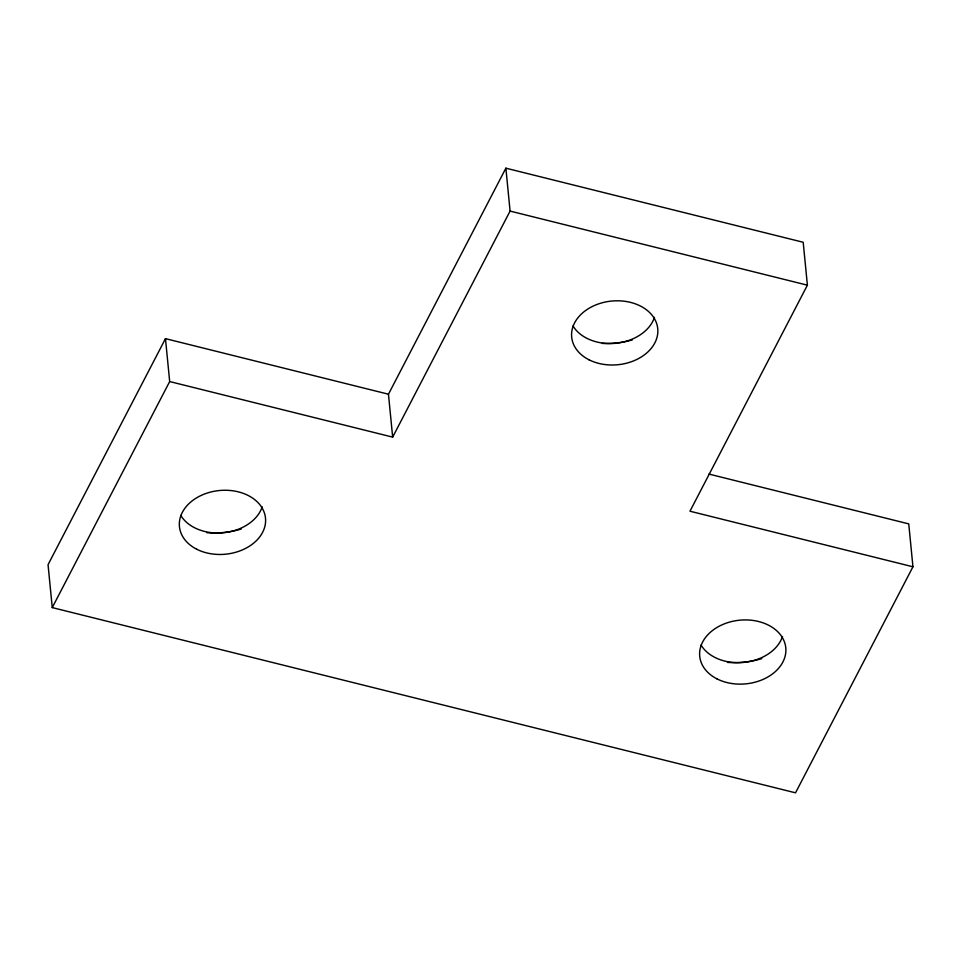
<?xml version="1.0" encoding="UTF-8"?>
<svg xmlns="http://www.w3.org/2000/svg" width="961" height="961" viewBox="0 0 961 961"><rect width="100%" height="100%" fill="white"/><g stroke="black" fill="none" stroke-linecap="round" stroke-linejoin="round"><path stroke-width="1.44" d="M165.472 338.644L169.677 381.553L392.665 437.123L388.46 394.214L165.472 338.644L48.05 564.684L52.254 607.592L795.528 792.825L912.95 566.786L908.746 523.877L708.93 474.073M52.254 607.592L169.677 381.553M388.46 394.214L505.882 168.175L803.192 242.268L807.396 285.177L689.974 511.216L912.95 566.786M392.665 437.123L510.087 211.084L505.882 168.175M510.087 211.084L807.396 285.177M761.773 658.645A72.075 53.311 -5.6 0 1 727.477 662.393M632.35 339.918A72.075 53.311 -5.6 0 1 602.295 343.425M241.223 529.055A72.075 53.311 -5.6 0 1 206.927 532.706M782.506 636.494A43.245 31.989 -5.6 0 1 744.174 662.357A43.245 31.989 -5.6 0 1 701.049 645.071M262.221 506.831A43.245 31.989 -5.6 0 1 223.889 532.694A43.245 31.989 -5.6 0 1 180.764 515.408M654.465 317.37A43.245 31.989 -5.6 0 1 616.133 343.233A43.245 31.989 -5.6 0 1 573.008 325.947M717.05 678.91A43.245 31.989 -5.6 0 0 785.617 653.78A43.245 31.989 -5.6 0 0 725.579 623.377A43.245 31.989 -5.6 0 0 717.05 678.91M196.765 549.248A43.245 31.989 -5.6 0 0 265.332 524.129A43.245 31.989 -5.6 0 0 205.294 493.714A43.245 31.989 -5.6 0 0 196.765 549.248M589.009 359.786A43.245 31.989 -5.6 0 0 657.576 334.668A43.245 31.989 -5.6 0 0 597.538 304.253A43.245 31.989 -5.6 0 0 589.009 359.786"/></g></svg>
